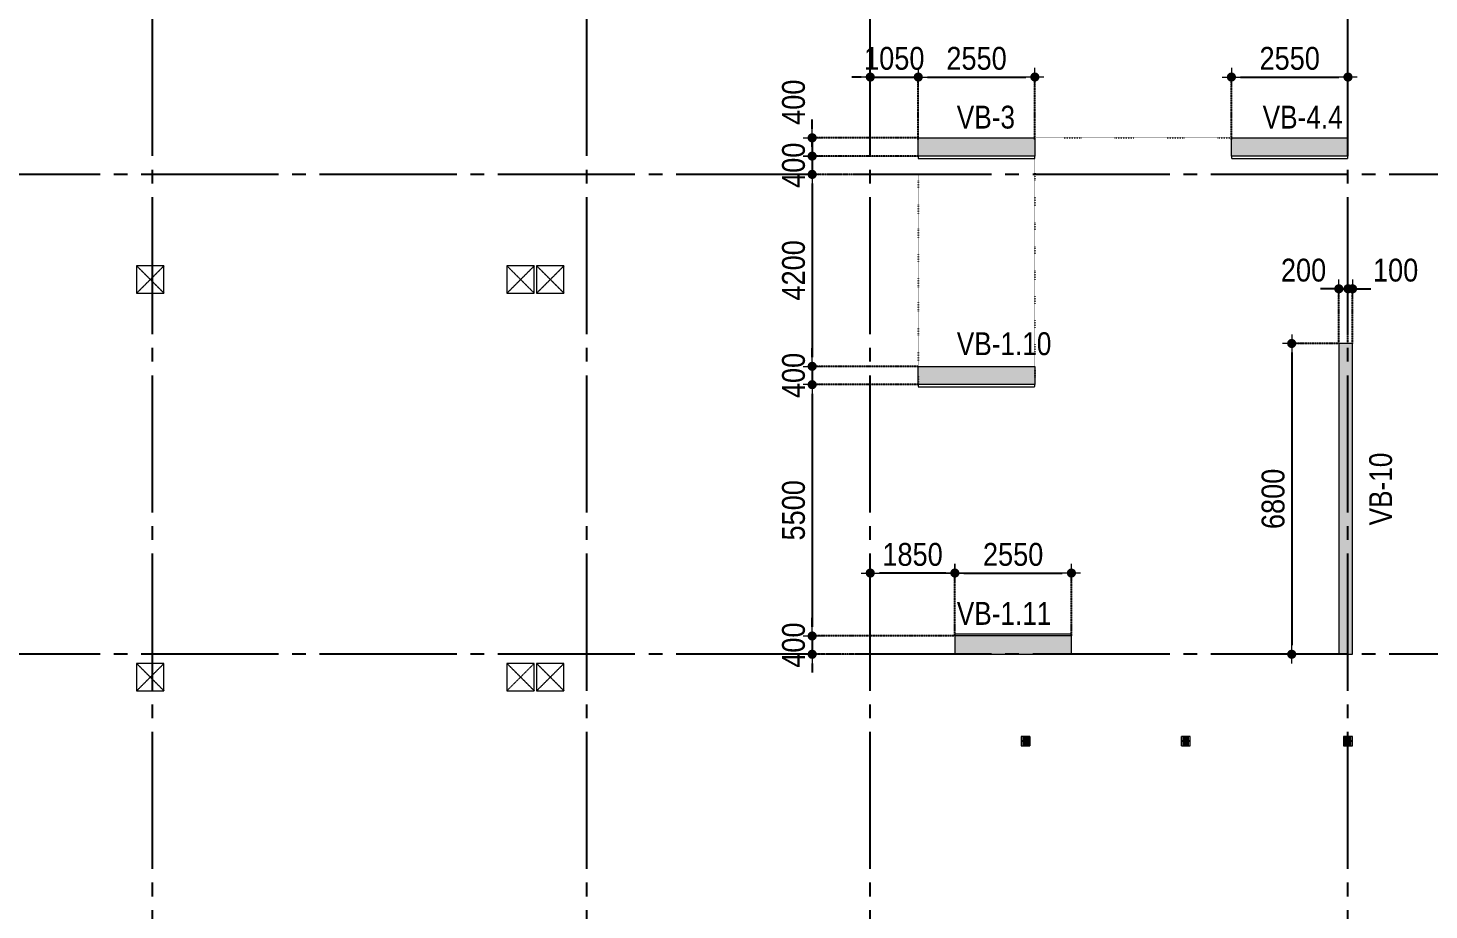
# Model space of a CAD drawing. Header units: millimetres. Extents: x -3973692 to -2843767, y 592734 to 838475.
# Drawn here: x -3490070 to -3459423, y 678236 to 697534 of the extents above; entities that cross this region are included whole.
import ezdxf
from ezdxf.enums import TextEntityAlignment as Align

# ---------------------------------------------------------------- set-up
doc = ezdxf.new("R2010")
doc.units = ezdxf.units.MM
doc.header["$MEASUREMENT"] = 0
doc.header["$PDMODE"] = 3
doc.header["$PDSIZE"] = -20
for name, pattern in [('CHG_XX_Cot_Tang 1$0$CENTER', [20.2, 12.7, -2.5, 2.5, -2.5]), ('CHG_XX_Cot_Tang 1$0$CENTER2', [28.575, 19.05, -3.175, 3.175, -3.175]), ('CHG_XX_Cot_Tang 1$0$MB_Luoi truc$0$HTT Hidden 21', [3, 2, -1]), ('CHG_XX_Luoi truc$0$MB_Luoi truc$0$Center101', [13, 10, -1, 1, -1]), ('DIVIDE2', [15.875, 6.35, -3.175, 0, -3.175, 0, -3.175]), ('DOT2', [0.125, 0, -0.125]), ('HIDDEN5', [2.8375, 1.25, -1.5875])]:
    doc.linetypes.add(name, pattern=pattern)
doc.layers.get('0').update_dxf_attribs({"lineweight": 9})
doc.layers.get('Defpoints').update_dxf_attribs({"color": 10, "lineweight": 0})
for name, color, linetype, lineweight in [("'S_General_Dim_1", 1, 'Continuous', 18), ("'S_General_Divide_3 Intermediate", 3, 'DIVIDE2', 40), ("CHG_XX_Cot_Tang 1$0$'S_Steel_Cont_2 Normal", 2, 'Continuous', 25), ("CHG_XX_Cot_Tang 1$0$'S_Steel_Cont_2 Normal_Plate", 150, 'Continuous', 15), ('CHG_XX_Cot_Tang 1$0$Cot thep', 51, 'Continuous', 15), ('CHG_XX_Cot_Tang 1$0$Net thay Tuong', 3, 'Continuous', 20), ('CHG_XX_Cot_Tang 1$0$NS-Pier', 150, 'Continuous', 9), ('CHG_XX_Cot_Tang 1$0$NS-Pier @ 1', 150, 'Continuous', 9), ('CHG_XX_Cot_Tang 1$0$NS-Pier @ 100', 150, 'Continuous', 9), ('CHG_XX_Cot_Tang 1$0$NS-Pier @ 150 VP1', 150, 'Continuous', 9), ('CHG_XX_Cot_Tang 1$0$NS-Pier @ 150 VP2', 150, 'Continuous', 9), ('CHG_XX_Cot_Tang 1$0$NS-Pier @ 150 VP3', 150, 'Continuous', 9), ('CHG_XX_Cot_Tang 1$0$NS-Pier @ 150 VP4', 150, 'Continuous', 9), ('CHG_XX_Cot_Tang 1$0$NS-Pier @ 150 VP5', 150, 'Continuous', 9), ('CHG_XX_Cot_Tang 1$0$NS-Pier @ 150 VP6', 150, 'Continuous', 9), ('CHG_XX_Cot_Tang 1$0$NS-Pier @ 150 VP7', 150, 'Continuous', 9), ('CHG_XX_Cot_Tang 1$0$NS-Pier @ 150 VP8', 150, 'Continuous', 9), ('CHG_XX_Cot_Tang 1$0$NS-Pier @ 150 VP9', 150, 'Continuous', 9), ('CHG_XX_Cot_Tang 1$0$NS-Pier @ 150 VPModel', 150, 'Continuous', 9), ('CHG_XX_Cot_Tang 1$0$NS-Pier @ 200 VP11', 150, 'Continuous', 9), ('CHG_XX_Cot_Tang 1$0$NS-Pier @ 200 VP12', 150, 'Continuous', 9), ('CHG_XX_Cot_Tang 1$0$NS-Pier @ 200 VP13', 150, 'Continuous', 9), ('CHG_XX_Cot_Tang 1$0$NS-Pier @ 200 VP14', 150, 'Continuous', 9), ('CHG_XX_Cot_Tang 1$0$NS-Pier @ 200 VP15', 150, 'Continuous', 9), ('CHG_XX_Cot_Tang 1$0$NS-Pier @ 200 VP16', 150, 'Continuous', 9), ('CHG_XX_Cot_Tang 1$0$NS-Pier @ 200 VP17', 150, 'Continuous', 9), ('CHG_XX_Cot_Tang 1$0$NS-Pier @ 200 VP18', 150, 'Continuous', 9), ('CHG_XX_Cot_Tang 1$0$NS-Pier @ 200 VP19', 150, 'Continuous', 9), ('CHG_XX_Cot_Tang 1$0$NS-Pier @ 200 VP21', 150, 'Continuous', 9), ('CHG_XX_Cot_Tang 1$0$NS-Pier @ 200 VP22', 150, 'Continuous', 9), ('CHG_XX_Cot_Tang 1$0$NS-Pier @ 200 VP23', 150, 'Continuous', 9), ('CHG_XX_Cot_Tang 1$0$NS-Pier @ 200 VP24', 150, 'Continuous', 9), ('CHG_XX_Cot_Tang 1$0$NS-Pier @ 200 VP25', 150, 'Continuous', 9), ('CHG_XX_Cot_Tang 1$0$NS-Pier @ 200 VP26', 150, 'Continuous', 9), ('CHG_XX_Cot_Tang 1$0$NS-Pier @ 200 VP27', 150, 'Continuous', 9), ('CHG_XX_Cot_Tang 1$0$NS-Pier @ 200 VP28', 150, 'Continuous', 9), ('CHG_XX_Cot_Tang 1$0$NS-Pier @ 200 VP30', 150, 'Continuous', 9), ('CHG_XX_Cot_Tang 1$0$NS-Pier @ 200 VP31', 150, 'Continuous', 9), ('CHG_XX_Cot_Tang 1$0$NS-Pier @ 200 VP32', 150, 'Continuous', 9), ('CHG_XX_Cot_Tang 1$0$NS-Pier @ 200 VP33', 150, 'Continuous', 9), ('CHG_XX_Cot_Tang 1$0$NS-Pier @ 200 VP34', 150, 'Continuous', 9), ('CHG_XX_Cot_Tang 1$0$NS-Pier @ 200 VP35', 150, 'Continuous', 9), ('CHG_XX_Cot_Tang 1$0$NS-Pier @ 200 VP36', 150, 'Continuous', 9), ('CHG_XX_Cot_Tang 1$0$NS-Pier @ 200 VP37', 150, 'Continuous', 9), ('CHG_XX_Cot_Tang 1$0$NS-Pier @ 200 VPModel', 150, 'Continuous', 9), ('CHG_XX_Cot_Tang 1$0$NS-Pier @ 350 VP10', 150, 'Continuous', 9), ('CHG_XX_Cot_Tang 1$0$NS-Pier @ 350 VP20', 150, 'Continuous', 9), ('CHG_XX_Cot_Tang 1$0$NS-Pier @ 350 VP29', 150, 'Continuous', 9), ('CHG_XX_Cot_Tang 1$0$NS-Pier @ 350 VPModel', 150, 'Continuous', 9), ('TEXT', 7, 'Continuous', 15)]:
    doc.layers.add(name, color=color, linetype=linetype, lineweight=lineweight)
for name, color, linetype in [("CHG_XX_Cot_Tang 1$0$'S_Concrete_Center_1", 8, 'CHG_XX_Cot_Tang 1$0$CENTER2'), ("CHG_XX_Cot_Tang 1$0$'S_Steel_ Bold", 8, 'Continuous'), ('CHG_XX_Cot_Tang 1$0$mb_cot tang 1-3$0$Concrete Line', 6, 'Continuous'), ('CHG_XX_Luoi truc$0$Grid', 34, 'Continuous'), ('CHG_XX_Luoi truc$0$Grid Line', 251, 'CHG_XX_Luoi truc$0$MB_Luoi truc$0$Center101'), ('dim', 1, 'Continuous')]:
    doc.layers.add(name, color=color, linetype=linetype)
doc.styles.add('arial', font='arial.ttf', dxfattribs={"width": 0.85})
doc.styles.add('CHG_XX_Luoi truc$0$MB_Luoi truc$0$Grid A-F$0$VNI-HelveCB', font='')
doc.styles.add('TTP-HelCon', font='')
doc.styles.get('CHG_XX_Luoi truc$0$MB_Luoi truc$0$Grid A-F$0$VNI-HelveCB').set_extended_font_data('VNI-Helve-Condense', bold=True)
doc.styles.get('TTP-HelCon').set_extended_font_data('VNI-Helve-Condense')
doc.dimstyles.new('200', dxfattribs={"dimscale": 200, "dimtxt": 2.5, "dimasz": 1, "dimexe": 0, "dimexo": 0, "dimgap": 0.75, "dimtad": 1, "dimdec": 0, "dimrnd": 10, "dimzin": 9, "dimdsep": 46, "dimtxsty": 'arial', "dimblk1": 'DIMDOT', "dimblk2": 'DIMDOT', "dimsah": 1, "dimcen": 2, "dimdle": 3, "dimclre": 8, "dimclrt": 2, "dimadec": 0, "dimazin": 0, "dimtfac": 1, "dimtdec": 0, "dimtix": 1, "dimtmove": 2, "dimatfit": 3, "dimldrblk": 'DIMPIJL', "dimfxl": 1, "dimtvp": 1.8, "dimtolj": 1, "dimtzin": 0, "dimarcsym": 0})

# ---------------------------------------------------------------- blocks, each defined once
blk = doc.blocks.new('CHG_XX_Cot_Tang 1$0$HoBoi_C600x600')
at = {"layer": 'CHG_XX_Cot_Tang 1$0$NS-Pier', "linetype": 'CHG_XX_Cot_Tang 1$0$MB_Luoi truc$0$HTT Hidden 21'}
for p, q in [((300, 300), (-300, -300)), ((-300, 300), (300, -300))]:
    blk.add_line(p, q, dxfattribs=at)
at = {"layer": 'CHG_XX_Cot_Tang 1$0$NS-Pier'}
blk.add_lwpolyline([(300, -300), (300, 300), (-300, 300), (-300, -300)], close=True, dxfattribs=at)
blk = doc.blocks.new('*U3260')
at = {"layer": 'CHG_XX_Cot_Tang 1$0$NS-Pier @ 1'}
h = blk.add_hatch(color=256, dxfattribs=at)
h.dxf.hatch_style = 1
h.paths.add_polyline_path([(400, 0), (0, 0), (0, -2550), (400, -2550)])
at = {"layer": 'CHG_XX_Cot_Tang 1$0$NS-Pier @ 100'}
h = blk.add_hatch(color=256, dxfattribs=at)
h.dxf.hatch_style = 1
h.paths.add_polyline_path([(400, 0), (0, 0), (0, -2550), (400, -2550)])
at = {"layer": 'CHG_XX_Cot_Tang 1$0$NS-Pier @ 150 VP1'}
h = blk.add_hatch(color=256, dxfattribs=at)
h.dxf.hatch_style = 1
h.paths.add_polyline_path([(400, 0), (0, 0), (0, -2550), (400, -2550)])
at = {"layer": 'CHG_XX_Cot_Tang 1$0$NS-Pier @ 150 VP2'}
h = blk.add_hatch(color=256, dxfattribs=at)
h.dxf.hatch_style = 1
h.paths.add_polyline_path([(400, 0), (0, 0), (0, -2550), (400, -2550)])
at = {"layer": 'CHG_XX_Cot_Tang 1$0$NS-Pier @ 150 VP3'}
h = blk.add_hatch(color=256, dxfattribs=at)
h.dxf.hatch_style = 1
h.paths.add_polyline_path([(400, 0), (0, 0), (0, -2550), (400, -2550)])
at = {"layer": 'CHG_XX_Cot_Tang 1$0$NS-Pier @ 150 VP4'}
h = blk.add_hatch(color=256, dxfattribs=at)
h.dxf.hatch_style = 1
h.paths.add_polyline_path([(400, 0), (0, 0), (0, -2550), (400, -2550)])
at = {"layer": 'CHG_XX_Cot_Tang 1$0$NS-Pier @ 150 VP5'}
h = blk.add_hatch(color=256, dxfattribs=at)
h.dxf.hatch_style = 1
h.paths.add_polyline_path([(400, 0), (0, 0), (0, -2550), (400, -2550)])
at = {"layer": 'CHG_XX_Cot_Tang 1$0$NS-Pier @ 150 VP6'}
h = blk.add_hatch(color=256, dxfattribs=at)
h.dxf.hatch_style = 1
h.paths.add_polyline_path([(400, 0), (0, 0), (0, -2550), (400, -2550)])
at = {"layer": 'CHG_XX_Cot_Tang 1$0$NS-Pier @ 150 VP7'}
h = blk.add_hatch(color=256, dxfattribs=at)
h.dxf.hatch_style = 1
h.paths.add_polyline_path([(400, 0), (0, 0), (0, -2550), (400, -2550)])
at = {"layer": 'CHG_XX_Cot_Tang 1$0$NS-Pier @ 150 VP8'}
h = blk.add_hatch(color=256, dxfattribs=at)
h.dxf.hatch_style = 1
h.paths.add_polyline_path([(400, 0), (0, 0), (0, -2550), (400, -2550)])
at = {"layer": 'CHG_XX_Cot_Tang 1$0$NS-Pier @ 150 VP9'}
h = blk.add_hatch(color=256, dxfattribs=at)
h.dxf.hatch_style = 1
h.paths.add_polyline_path([(400, 0), (0, 0), (0, -2550), (400, -2550)])
at = {"layer": 'CHG_XX_Cot_Tang 1$0$NS-Pier @ 150 VPModel'}
h = blk.add_hatch(color=256, dxfattribs=at)
h.dxf.hatch_style = 1
h.paths.add_polyline_path([(400, 0), (0, 0), (0, -2550), (400, -2550)])
at = {"layer": 'CHG_XX_Cot_Tang 1$0$NS-Pier @ 200 VP11'}
h = blk.add_hatch(color=256, dxfattribs=at)
h.dxf.hatch_style = 1
h.paths.add_polyline_path([(400, 0), (0, 0), (0, -2550), (400, -2550)])
at = {"layer": 'CHG_XX_Cot_Tang 1$0$NS-Pier @ 200 VP12'}
h = blk.add_hatch(color=256, dxfattribs=at)
h.dxf.hatch_style = 1
h.paths.add_polyline_path([(400, 0), (0, 0), (0, -2550), (400, -2550)])
at = {"layer": 'CHG_XX_Cot_Tang 1$0$NS-Pier @ 200 VP13'}
h = blk.add_hatch(color=256, dxfattribs=at)
h.dxf.hatch_style = 1
h.paths.add_polyline_path([(400, 0), (0, 0), (0, -2550), (400, -2550)])
at = {"layer": 'CHG_XX_Cot_Tang 1$0$NS-Pier @ 200 VP14'}
h = blk.add_hatch(color=256, dxfattribs=at)
h.dxf.hatch_style = 1
h.paths.add_polyline_path([(400, 0), (0, 0), (0, -2550), (400, -2550)])
at = {"layer": 'CHG_XX_Cot_Tang 1$0$NS-Pier @ 200 VP15'}
h = blk.add_hatch(color=256, dxfattribs=at)
h.dxf.hatch_style = 1
h.paths.add_polyline_path([(400, 0), (0, 0), (0, -2550), (400, -2550)])
at = {"layer": 'CHG_XX_Cot_Tang 1$0$NS-Pier @ 200 VP16'}
h = blk.add_hatch(color=256, dxfattribs=at)
h.dxf.hatch_style = 1
h.paths.add_polyline_path([(400, 0), (0, 0), (0, -2550), (400, -2550)])
at = {"layer": 'CHG_XX_Cot_Tang 1$0$NS-Pier @ 200 VP17'}
h = blk.add_hatch(color=256, dxfattribs=at)
h.dxf.hatch_style = 1
h.paths.add_polyline_path([(400, 0), (0, 0), (0, -2550), (400, -2550)])
at = {"layer": 'CHG_XX_Cot_Tang 1$0$NS-Pier @ 200 VP18'}
h = blk.add_hatch(color=256, dxfattribs=at)
h.dxf.hatch_style = 1
h.paths.add_polyline_path([(400, 0), (0, 0), (0, -2550), (400, -2550)])
at = {"layer": 'CHG_XX_Cot_Tang 1$0$NS-Pier @ 200 VP19'}
h = blk.add_hatch(color=256, dxfattribs=at)
h.dxf.hatch_style = 1
h.paths.add_polyline_path([(400, 0), (0, 0), (0, -2550), (400, -2550)])
at = {"layer": 'CHG_XX_Cot_Tang 1$0$NS-Pier @ 200 VP21'}
h = blk.add_hatch(color=256, dxfattribs=at)
h.dxf.hatch_style = 1
h.paths.add_polyline_path([(400, 0), (0, 0), (0, -2550), (400, -2550)])
at = {"layer": 'CHG_XX_Cot_Tang 1$0$NS-Pier @ 200 VP22'}
h = blk.add_hatch(color=256, dxfattribs=at)
h.dxf.hatch_style = 1
h.paths.add_polyline_path([(400, 0), (0, 0), (0, -2550), (400, -2550)])
at = {"layer": 'CHG_XX_Cot_Tang 1$0$NS-Pier @ 200 VP23'}
h = blk.add_hatch(color=256, dxfattribs=at)
h.dxf.hatch_style = 1
h.paths.add_polyline_path([(400, 0), (0, 0), (0, -2550), (400, -2550)])
at = {"layer": 'CHG_XX_Cot_Tang 1$0$NS-Pier @ 200 VP24'}
h = blk.add_hatch(color=256, dxfattribs=at)
h.dxf.hatch_style = 1
h.paths.add_polyline_path([(400, 0), (0, 0), (0, -2550), (400, -2550)])
at = {"layer": 'CHG_XX_Cot_Tang 1$0$NS-Pier @ 200 VP25'}
h = blk.add_hatch(color=256, dxfattribs=at)
h.dxf.hatch_style = 1
h.paths.add_polyline_path([(400, 0), (0, 0), (0, -2550), (400, -2550)])
at = {"layer": 'CHG_XX_Cot_Tang 1$0$NS-Pier @ 200 VP26'}
h = blk.add_hatch(color=256, dxfattribs=at)
h.dxf.hatch_style = 1
h.paths.add_polyline_path([(400, 0), (0, 0), (0, -2550), (400, -2550)])
at = {"layer": 'CHG_XX_Cot_Tang 1$0$NS-Pier @ 200 VP27'}
h = blk.add_hatch(color=256, dxfattribs=at)
h.dxf.hatch_style = 1
h.paths.add_polyline_path([(400, 0), (0, 0), (0, -2550), (400, -2550)])
at = {"layer": 'CHG_XX_Cot_Tang 1$0$NS-Pier @ 200 VP28'}
h = blk.add_hatch(color=256, dxfattribs=at)
h.dxf.hatch_style = 1
h.paths.add_polyline_path([(400, 0), (0, 0), (0, -2550), (400, -2550)])
at = {"layer": 'CHG_XX_Cot_Tang 1$0$NS-Pier @ 200 VP30'}
h = blk.add_hatch(color=256, dxfattribs=at)
h.dxf.hatch_style = 1
h.paths.add_polyline_path([(400, 0), (0, 0), (0, -2550), (400, -2550)])
at = {"layer": 'CHG_XX_Cot_Tang 1$0$NS-Pier @ 200 VP31'}
h = blk.add_hatch(color=256, dxfattribs=at)
h.dxf.hatch_style = 1
h.paths.add_polyline_path([(400, 0), (0, 0), (0, -2550), (400, -2550)])
at = {"layer": 'CHG_XX_Cot_Tang 1$0$NS-Pier @ 200 VP32'}
h = blk.add_hatch(color=256, dxfattribs=at)
h.dxf.hatch_style = 1
h.paths.add_polyline_path([(400, 0), (0, 0), (0, -2550), (400, -2550)])
at = {"layer": 'CHG_XX_Cot_Tang 1$0$NS-Pier @ 200 VP33'}
h = blk.add_hatch(color=256, dxfattribs=at)
h.dxf.hatch_style = 1
h.paths.add_polyline_path([(400, 0), (0, 0), (0, -2550), (400, -2550)])
at = {"layer": 'CHG_XX_Cot_Tang 1$0$NS-Pier @ 200 VP34'}
h = blk.add_hatch(color=256, dxfattribs=at)
h.dxf.hatch_style = 1
h.paths.add_polyline_path([(400, 0), (0, 0), (0, -2550), (400, -2550)])
at = {"layer": 'CHG_XX_Cot_Tang 1$0$NS-Pier @ 200 VP35'}
h = blk.add_hatch(color=256, dxfattribs=at)
h.dxf.hatch_style = 1
h.paths.add_polyline_path([(400, 0), (0, 0), (0, -2550), (400, -2550)])
at = {"layer": 'CHG_XX_Cot_Tang 1$0$NS-Pier @ 200 VP36'}
h = blk.add_hatch(color=256, dxfattribs=at)
h.dxf.hatch_style = 1
h.paths.add_polyline_path([(400, 0), (0, 0), (0, -2550), (400, -2550)])
at = {"layer": 'CHG_XX_Cot_Tang 1$0$NS-Pier @ 200 VP37'}
h = blk.add_hatch(color=256, dxfattribs=at)
h.dxf.hatch_style = 1
h.paths.add_polyline_path([(400, 0), (0, 0), (0, -2550), (400, -2550)])
at = {"layer": 'CHG_XX_Cot_Tang 1$0$NS-Pier @ 200 VPModel'}
h = blk.add_hatch(color=256, dxfattribs=at)
h.dxf.hatch_style = 1
h.paths.add_polyline_path([(400, 0), (0, 0), (0, -2550), (400, -2550)])
at = {"layer": 'CHG_XX_Cot_Tang 1$0$NS-Pier @ 350 VP10'}
h = blk.add_hatch(color=256, dxfattribs=at)
h.dxf.hatch_style = 1
h.paths.add_polyline_path([(400, 0), (0, 0), (0, -2550), (400, -2550)])
at = {"layer": 'CHG_XX_Cot_Tang 1$0$NS-Pier @ 350 VP20'}
h = blk.add_hatch(color=256, dxfattribs=at)
h.dxf.hatch_style = 1
h.paths.add_polyline_path([(400, 0), (0, 0), (0, -2550), (400, -2550)])
at = {"layer": 'CHG_XX_Cot_Tang 1$0$NS-Pier @ 350 VP29'}
h = blk.add_hatch(color=256, dxfattribs=at)
h.dxf.hatch_style = 1
h.paths.add_polyline_path([(400, 0), (0, 0), (0, -2550), (400, -2550)])
at = {"layer": 'CHG_XX_Cot_Tang 1$0$NS-Pier @ 350 VPModel'}
h = blk.add_hatch(color=256, dxfattribs=at)
h.dxf.hatch_style = 1
h.paths.add_polyline_path([(400, 0), (0, 0), (0, -2550), (400, -2550)])
blk = doc.blocks.new('CHG_XX_Cot_Tang 1$0$Block A_C450x2250')
at = {"layer": 'CHG_XX_Cot_Tang 1$0$NS-Pier', "color": 9, "linetype": 'CHG_XX_Cot_Tang 1$0$MB_Luoi truc$0$HTT Hidden 21'}
blk.add_lwpolyline([(0, 0), (-50, 0), (-50, -2550), (0, -2550)], dxfattribs=at)
at = {"layer": 'CHG_XX_Cot_Tang 1$0$NS-Pier'}
blk.add_lwpolyline([(400, -2550), (0, -2550), (0, 0), (400, 0)], close=True, dxfattribs=at)
blk.add_blockref('*U3260', (0, 0), dxfattribs=at)
blk = doc.blocks.new('*U2973')
at = {"layer": "CHG_XX_Cot_Tang 1$0$'S_Steel_ Bold", "linetype": 'CHG_XX_Cot_Tang 1$0$CENTER', "ltscale": 0.05}
for p, q in [((-13, 0), (13, 0)), ((0, 13), (0, -13))]:
    blk.add_line(p, q, dxfattribs=at)
at = {"layer": "CHG_XX_Cot_Tang 1$0$'S_Steel_ Bold", "color": 1}
blk.add_circle((0, 0), 7, dxfattribs=at)
blk = doc.blocks.new('CHG_XX_Cot_Tang 1$0$A$C42BB3C5E')
at = {"color": 8, "linetype": 'CHG_XX_Cot_Tang 1$0$MB_Luoi truc$0$HTT Hidden 21'}
blk.add_lwpolyline([(-75, -113), (125, -113), (125, 87), (-75, 87)], close=True, dxfattribs=at)
at = {"layer": "CHG_XX_Cot_Tang 1$0$'S_Concrete_Center_1"}
for p, q in [((25, 63), (25, -88)), ((125, -13), (-83, -13))]:
    blk.add_line(p, q, dxfattribs=at)
at = {"layer": "CHG_XX_Cot_Tang 1$0$'S_Steel_Cont_2 Normal"}
blk.add_lwpolyline([(-37, -15, 0.414214), (-43, -21), (-43, -50), (-50, -50), (-50, 25), (-43, 25), (-43, -4, 0.414214), (-37, -10), (87, -10, 0.414214), (93, -4), (93, 25), (100, 25), (100, -50), (93, -50), (93, -21, 0.414214), (87, -15)], format="xyb", close=True, dxfattribs=at)
at = {"layer": "CHG_XX_Cot_Tang 1$0$'S_Steel_Cont_2 Normal_Plate"}
blk.add_lwpolyline([(115, 45), (115, -70), (-65, -70), (-65, 45)], close=True, dxfattribs=at)
at = {"layer": "CHG_XX_Cot_Tang 1$0$'S_Steel_ Bold"}
for p in [(-10, 20), (60, 20)]:
    blk.add_blockref('*U2973', p, dxfattribs=at)
at = {"layer": "CHG_XX_Cot_Tang 1$0$'S_Steel_ Bold", "xscale": -1, "rotation": 180}
for p in [(-10, -45), (60, -45)]:
    blk.add_blockref('*U2973', p, dxfattribs=at)
blk = doc.blocks.new('CHG_XX_Cot_Tang 1$0$net pergola')
at = {"layer": 'CHG_XX_Cot_Tang 1$0$Net thay Tuong', "rotation": 270}
for p in [(45845, 20475), (49344, 20475), (52894, 20475)]:
    blk.add_blockref('CHG_XX_Cot_Tang 1$0$A$C42BB3C5E', p, dxfattribs=at)
blk = doc.blocks.new('*U2841')
at = {"layer": 'CHG_XX_Luoi truc$0$Grid Line'}
blk.add_line((0, 0), (0, 608), dxfattribs=at)
at = {"layer": 'CHG_XX_Luoi truc$0$Grid', "lineweight": -2, "style": 'CHG_XX_Luoi truc$0$MB_Luoi truc$0$Grid A-F$0$VNI-HelveCB'}
for tag, p in [('GRIDSUB', (0, 617)), ('GRID', (0, -9))]:
    blk.add_attdef(tag, text='', height=5, dxfattribs=at).set_placement(p, align=Align.MIDDLE)
blk = doc.blocks.new('*U2846')
at = {"layer": 'CHG_XX_Luoi truc$0$Grid Line'}
blk.add_line((0, 0), (0, 608), dxfattribs=at)
at = {"layer": 'CHG_XX_Luoi truc$0$Grid', "lineweight": -2, "style": 'CHG_XX_Luoi truc$0$MB_Luoi truc$0$Grid A-F$0$VNI-HelveCB'}
for tag, p in [('GRIDSUB', (0, 617)), ('GRID', (0, -9))]:
    blk.add_attdef(tag, text='', height=5, dxfattribs=at).set_placement(p, align=Align.MIDDLE)
blk = doc.blocks.new('*U2843')
at = {"layer": 'CHG_XX_Luoi truc$0$Grid Line'}
blk.add_line((0, 0), (0, 438), dxfattribs=at)
at = {"layer": 'CHG_XX_Luoi truc$0$Grid', "lineweight": -2, "style": 'CHG_XX_Luoi truc$0$MB_Luoi truc$0$Grid A-F$0$VNI-HelveCB'}
for tag, p in [('GRIDSUB', (0, 447)), ('GRID', (0, -9))]:
    blk.add_attdef(tag, text='', height=5, dxfattribs=at).set_placement(p, align=Align.MIDDLE)
blk = doc.blocks.new('CHG_XX_Luoi truc')
at = {"layer": 'CHG_XX_Luoi truc$0$Grid', "xscale": 300, "yscale": 300, "zscale": 300}
for name, p in [('*U2846', (61150, -12747)), ('*U2841', (70650, -12747)), ('*U2841', (76850, -12747)), ('*U2841', (87300, -12747))]:
    blk.add_blockref(name, p, dxfattribs=at)
at = {"layer": 'CHG_XX_Luoi truc$0$Grid', "xscale": 300.0000000000013, "yscale": 300.0000000000013, "zscale": 300.0000000000013, "rotation": 90}
for p in [(110703, 84350), (110703, 73850)]:
    blk.add_blockref('*U2843', p, dxfattribs=at)
blk = doc.blocks.new('CHG_XX_Cot_Tang 1')
at = {"layer": 'CHG_XX_Cot_Tang 1$0$NS-Pier', "true_color": 0xf26722}
h = blk.add_hatch(color=30, dxfattribs=at)
h.dxf.hatch_style = 1
h.paths.add_polyline_path([(87400, 80650), (87100, 80650), (87100, 73850), (87400, 73850)])
at = {"layer": 'CHG_XX_Cot_Tang 1$0$NS-Pier'}
blk.add_lwpolyline([(87400, 80650), (87100, 80650), (87100, 73850), (87400, 73850)], close=True, dxfattribs=at)
at = {"layer": 'CHG_XX_Cot_Tang 1$0$Cot thep'}
blk.add_blockref('CHG_XX_Cot_Tang 1$0$net pergola', (34418.2, 51500), dxfattribs=at)
at = {"layer": 'CHG_XX_Cot_Tang 1$0$mb_cot tang 1-3$0$Concrete Line'}
for p in [(61100, 82050), (69200, 82050), (69850, 82050), (61100, 73350), (69200, 73350), (69850, 73350)]:
    blk.add_blockref('CHG_XX_Cot_Tang 1$0$HoBoi_C600x600', p, dxfattribs=at)
at = {"layer": 'CHG_XX_Cot_Tang 1$0$NS-Pier'}
blk.add_blockref('CHG_XX_Luoi truc', (0, 0), dxfattribs=at)
at = {"layer": 'CHG_XX_Cot_Tang 1$0$NS-Pier', "rotation": 90.00000000000001}
for p in [(77900, 84750), (84750, 84750), (77900, 79750)]:
    blk.add_blockref('CHG_XX_Cot_Tang 1$0$Block A_C450x2250', p, dxfattribs=at)
at = {"layer": 'CHG_XX_Cot_Tang 1$0$NS-Pier', "xscale": -1, "rotation": 90}
blk.add_blockref('CHG_XX_Cot_Tang 1$0$Block A_C450x2250', (78700, 74250), dxfattribs=at)
blk = doc.blocks.new('DIMDOT')
for p, q in [((1, 0), (-1, 0)), ((0, -1), (0, 1))]:
    blk.add_line(p, q)
at = {"const_width": 0.5}
blk.add_lwpolyline([(-0.25, 0, 1), (0.25, 0, 1)], format="xyb", close=True, dxfattribs=at)
blk = doc.blocks.new('*D178')
at = {"layer": "'S_General_Dim_1", "color": 0, "lineweight": -2, "transparency": 16777216}
for p, q in [((-3472916, 695331), (-3472916, 695531)), ((-3472916, 695131), (-3472916, 694731)), ((-3472916, 694531), (-3472916, 694331))]:
    blk.add_line(p, q, dxfattribs=at)
at = {"layer": "'S_General_Dim_1", "color": 8, "linetype": 'HIDDEN5', "lineweight": -2, "transparency": 16777216}
for p, q in [((-3470595, 695131), (-3472916, 695131)), ((-3470595, 694731), (-3472916, 694731))]:
    blk.add_line(p, q, dxfattribs=at)
at = {"layer": 'Defpoints', "color": 0, "transparency": 16777216}
for p in [(-3470595, 695131), (-3472916, 694731), (-3470595, 694731)]:
    blk.add_point(p, dxfattribs=at)
at = {"layer": "'S_General_Dim_1", "color": 0, "lineweight": -2, "transparency": 16777216, "xscale": 200, "yscale": 200, "zscale": 200}
for p, rotation in [((-3472916, 695131), 270), ((-3472916, 694731), 90)]:
    blk.add_blockref('DIMDOT', p, dxfattribs=dict(at, rotation=rotation))
at = {"layer": "'S_General_Dim_1", "color": 2, "transparency": 16777216, "insert": (-3473322, 695910), "char_height": 500, "attachment_point": 5, "rotation": 90, "style": 'arial'}
blk.add_mtext('\\A1;400', dxfattribs=at)
blk = doc.blocks.new('DIMPIJL')
at = {"linetype": 'ByBlock'}
blk.add_solid([(-2.5, 0.42), (-2.5, -0.42), (0, 0)], dxfattribs=at)
blk = doc.blocks.new('*D179')
at = {"layer": "'S_General_Dim_1", "color": 0, "lineweight": -2, "transparency": 16777216}
for p, q in [((-3472916, 694931), (-3472916, 695131)), ((-3472916, 694731), (-3472916, 694331)), ((-3472916, 694131), (-3472916, 693931))]:
    blk.add_line(p, q, dxfattribs=at)
at = {"layer": "'S_General_Dim_1", "color": 8, "linetype": 'HIDDEN5', "lineweight": -2, "transparency": 16777216}
for p, q in [((-3470595, 694731), (-3472916, 694731)), ((-3471362, 694331), (-3472916, 694331))]:
    blk.add_line(p, q, dxfattribs=at)
at = {"layer": 'Defpoints', "color": 0, "transparency": 16777216}
for p in [(-3470595, 694731), (-3472916, 694331), (-3471362, 694331)]:
    blk.add_point(p, dxfattribs=at)
at = {"layer": "'S_General_Dim_1", "color": 0, "lineweight": -2, "transparency": 16777216, "xscale": 200, "yscale": 200, "zscale": 200}
for p, rotation in [((-3472916, 694731), 270), ((-3472916, 694331), 90)]:
    blk.add_blockref('DIMDOT', p, dxfattribs=dict(at, rotation=rotation))
at = {"layer": "'S_General_Dim_1", "color": 2, "transparency": 16777216, "insert": (-3473322, 694531), "char_height": 500, "attachment_point": 5, "rotation": 90, "style": 'arial'}
blk.add_mtext('\\A1;400', dxfattribs=at)
blk = doc.blocks.new('*D180')
at = {"layer": "'S_General_Dim_1", "color": 8, "linetype": 'HIDDEN5', "lineweight": -2, "transparency": 16777216}
for p, q in [((-3471362, 694331), (-3472916, 694331)), ((-3470595, 690131), (-3472916, 690131))]:
    blk.add_line(p, q, dxfattribs=at)
at = {"layer": "'S_General_Dim_1", "color": 0, "lineweight": -2, "transparency": 16777216}
blk.add_line((-3472916, 694131), (-3472916, 690331), dxfattribs=at)
at = {"layer": 'Defpoints', "color": 0, "transparency": 16777216}
for p in [(-3471362, 694331), (-3472916, 690131), (-3470595, 690131)]:
    blk.add_point(p, dxfattribs=at)
at = {"layer": "'S_General_Dim_1", "color": 0, "lineweight": -2, "transparency": 16777216, "xscale": 200, "yscale": 200, "zscale": 200}
for p, rotation in [((-3472916, 694331), 90), ((-3472916, 690131), 270)]:
    blk.add_blockref('DIMDOT', p, dxfattribs=dict(at, rotation=rotation))
at = {"layer": "'S_General_Dim_1", "color": 2, "transparency": 16777216, "insert": (-3473322, 692231), "char_height": 500, "attachment_point": 5, "rotation": 90, "style": 'arial'}
blk.add_mtext('\\A1;4200', dxfattribs=at)
blk = doc.blocks.new('*D181')
at = {"layer": "'S_General_Dim_1", "color": 0, "lineweight": -2, "transparency": 16777216}
for p, q in [((-3472916, 690331), (-3472916, 690531)), ((-3472916, 690131), (-3472916, 689731)), ((-3472916, 689531), (-3472916, 689331))]:
    blk.add_line(p, q, dxfattribs=at)
at = {"layer": "'S_General_Dim_1", "color": 8, "linetype": 'HIDDEN5', "lineweight": -2, "transparency": 16777216}
for p, q in [((-3470595, 690131), (-3472916, 690131)), ((-3470595, 689731), (-3472916, 689731))]:
    blk.add_line(p, q, dxfattribs=at)
at = {"layer": 'Defpoints', "color": 0, "transparency": 16777216}
for p in [(-3470595, 690131), (-3472916, 689731), (-3470595, 689731)]:
    blk.add_point(p, dxfattribs=at)
at = {"layer": "'S_General_Dim_1", "color": 0, "lineweight": -2, "transparency": 16777216, "xscale": 200, "yscale": 200, "zscale": 200}
for p, rotation in [((-3472916, 690131), 270), ((-3472916, 689731), 90)]:
    blk.add_blockref('DIMDOT', p, dxfattribs=dict(at, rotation=rotation))
at = {"layer": "'S_General_Dim_1", "color": 2, "transparency": 16777216, "insert": (-3473322, 689931), "char_height": 500, "attachment_point": 5, "rotation": 90, "style": 'arial'}
blk.add_mtext('\\A1;400', dxfattribs=at)
blk = doc.blocks.new('*D182')
at = {"layer": "'S_General_Dim_1", "color": 8, "linetype": 'HIDDEN5', "lineweight": -2, "transparency": 16777216}
for p, q in [((-3470595, 689731), (-3472916, 689731)), ((-3469795, 684231), (-3472916, 684231))]:
    blk.add_line(p, q, dxfattribs=at)
at = {"layer": "'S_General_Dim_1", "color": 0, "lineweight": -2, "transparency": 16777216}
blk.add_line((-3472916, 689531), (-3472916, 684431), dxfattribs=at)
at = {"layer": 'Defpoints', "color": 0, "transparency": 16777216}
for p in [(-3470595, 689731), (-3472916, 684231), (-3469795, 684231)]:
    blk.add_point(p, dxfattribs=at)
at = {"layer": "'S_General_Dim_1", "color": 0, "lineweight": -2, "transparency": 16777216, "xscale": 200, "yscale": 200, "zscale": 200}
for p, rotation in [((-3472916, 689731), 90), ((-3472916, 684231), 270)]:
    blk.add_blockref('DIMDOT', p, dxfattribs=dict(at, rotation=rotation))
at = {"layer": "'S_General_Dim_1", "color": 2, "transparency": 16777216, "insert": (-3473322, 686981), "char_height": 500, "attachment_point": 5, "rotation": 90, "style": 'arial'}
blk.add_mtext('\\A1;5500', dxfattribs=at)
blk = doc.blocks.new('*D183')
at = {"layer": "'S_General_Dim_1", "color": 0, "lineweight": -2, "transparency": 16777216}
for p, q in [((-3472916, 684431), (-3472916, 684631)), ((-3472916, 684231), (-3472916, 683831)), ((-3472916, 683631), (-3472916, 683431))]:
    blk.add_line(p, q, dxfattribs=at)
at = {"layer": "'S_General_Dim_1", "color": 8, "linetype": 'HIDDEN5', "lineweight": -2, "transparency": 16777216}
for p, q in [((-3469795, 684231), (-3472916, 684231)), ((-3469795, 683831), (-3472916, 683831))]:
    blk.add_line(p, q, dxfattribs=at)
at = {"layer": 'Defpoints', "color": 0, "transparency": 16777216}
for p in [(-3469795, 684231), (-3472916, 683831), (-3469795, 683831)]:
    blk.add_point(p, dxfattribs=at)
at = {"layer": "'S_General_Dim_1", "color": 0, "lineweight": -2, "transparency": 16777216, "xscale": 200, "yscale": 200, "zscale": 200}
for p, rotation in [((-3472916, 684231), 270), ((-3472916, 683831), 90)]:
    blk.add_blockref('DIMDOT', p, dxfattribs=dict(at, rotation=rotation))
at = {"layer": "'S_General_Dim_1", "color": 2, "transparency": 16777216, "insert": (-3473322, 684031), "char_height": 500, "attachment_point": 5, "rotation": 90, "style": 'arial'}
blk.add_mtext('\\A1;400', dxfattribs=at)
blk = doc.blocks.new('*D245')
at = {"layer": "'S_General_Dim_1", "color": 8, "linetype": 'HIDDEN5', "lineweight": -2, "transparency": 16777216}
for p, q in [((-3469795, 684231), (-3469795, 685608)), ((-3467245, 684231), (-3467245, 685608))]:
    blk.add_line(p, q, dxfattribs=at)
at = {"layer": "'S_General_Dim_1", "color": 0, "lineweight": -2, "transparency": 16777216}
blk.add_line((-3469595, 685608), (-3467445, 685608), dxfattribs=at)
at = {"layer": 'Defpoints', "color": 0, "transparency": 16777216}
for p in [(-3467245, 685608), (-3469795, 684231), (-3467245, 684231)]:
    blk.add_point(p, dxfattribs=at)
at = {"layer": "'S_General_Dim_1", "color": 0, "lineweight": -2, "transparency": 16777216, "xscale": 200, "yscale": 200, "zscale": 200, "rotation": 180}
blk.add_blockref('DIMDOT', (-3469795, 685608), dxfattribs=at)
at = {"layer": "'S_General_Dim_1", "color": 0, "lineweight": -2, "transparency": 16777216, "xscale": 200, "yscale": 200, "zscale": 200}
blk.add_blockref('DIMDOT', (-3467245, 685608), dxfattribs=at)
at = {"layer": "'S_General_Dim_1", "color": 2, "transparency": 16777216, "insert": (-3468520, 686013), "char_height": 500, "attachment_point": 5, "style": 'arial'}
blk.add_mtext('\\A1;2550', dxfattribs=at)
blk = doc.blocks.new('*D246')
at = {"layer": "'S_General_Dim_1", "color": 0, "lineweight": -2, "transparency": 16777216}
blk.add_line((-3469995, 685608), (-3471445, 685608), dxfattribs=at)
at = {"layer": "'S_General_Dim_1", "color": 8, "linetype": 'HIDDEN5', "lineweight": -2, "transparency": 16777216}
blk.add_line((-3469795, 684231), (-3469795, 685608), dxfattribs=at)
at = {"layer": 'Defpoints', "color": 0, "transparency": 16777216}
for p in [(-3471645, 685608), (-3471645, 685608), (-3469795, 684231)]:
    blk.add_point(p, dxfattribs=at)
at = {"layer": "'S_General_Dim_1", "color": 0, "lineweight": -2, "transparency": 16777216, "xscale": 200, "yscale": 200, "zscale": 200, "rotation": 180}
blk.add_blockref('DIMDOT', (-3471645, 685608), dxfattribs=at)
at = {"layer": "'S_General_Dim_1", "color": 0, "lineweight": -2, "transparency": 16777216, "xscale": 200, "yscale": 200, "zscale": 200}
blk.add_blockref('DIMDOT', (-3469795, 685608), dxfattribs=at)
at = {"layer": "'S_General_Dim_1", "color": 2, "transparency": 16777216, "insert": (-3470720, 686013), "char_height": 500, "attachment_point": 5, "style": 'arial'}
blk.add_mtext('\\A1;1850', dxfattribs=at)
blk = doc.blocks.new('*D247')
at = {"layer": "'S_General_Dim_1", "color": 0, "lineweight": -2, "transparency": 16777216}
for p, q in [((-3471845, 696461), (-3472045, 696461)), ((-3471645, 696461), (-3470595, 696461)), ((-3470395, 696461), (-3470195, 696461))]:
    blk.add_line(p, q, dxfattribs=at)
at = {"layer": "'S_General_Dim_1", "color": 8, "linetype": 'HIDDEN5', "lineweight": -2, "transparency": 16777216}
for p, q in [((-3471645, 695406), (-3471645, 696461)), ((-3470595, 695081), (-3470595, 696461))]:
    blk.add_line(p, q, dxfattribs=at)
at = {"layer": 'Defpoints', "color": 0, "transparency": 16777216}
for p in [(-3470595, 696461), (-3471645, 695406), (-3470595, 695081)]:
    blk.add_point(p, dxfattribs=at)
at = {"layer": "'S_General_Dim_1", "color": 0, "lineweight": -2, "transparency": 16777216, "xscale": 200, "yscale": 200, "zscale": 200}
blk.add_blockref('DIMDOT', (-3471645, 696461), dxfattribs=at)
at = {"layer": "'S_General_Dim_1", "color": 0, "lineweight": -2, "transparency": 16777216, "xscale": 200, "yscale": 200, "zscale": 200, "rotation": 180}
blk.add_blockref('DIMDOT', (-3470595, 696461), dxfattribs=at)
at = {"layer": "'S_General_Dim_1", "color": 2, "transparency": 16777216, "insert": (-3471120, 696867), "char_height": 500, "attachment_point": 5, "style": 'arial'}
blk.add_mtext('\\A1;1050', dxfattribs=at)
blk = doc.blocks.new('*D248')
at = {"layer": "'S_General_Dim_1", "color": 8, "linetype": 'HIDDEN5', "lineweight": -2, "transparency": 16777216}
for p, q in [((-3470595, 695081), (-3470595, 696461)), ((-3468045, 695081), (-3468045, 696461))]:
    blk.add_line(p, q, dxfattribs=at)
at = {"layer": "'S_General_Dim_1", "color": 0, "lineweight": -2, "transparency": 16777216}
blk.add_line((-3470395, 696461), (-3468245, 696461), dxfattribs=at)
at = {"layer": 'Defpoints', "color": 0, "transparency": 16777216}
for p in [(-3468045, 696461), (-3470595, 695081), (-3468045, 695081)]:
    blk.add_point(p, dxfattribs=at)
at = {"layer": "'S_General_Dim_1", "color": 0, "lineweight": -2, "transparency": 16777216, "xscale": 200, "yscale": 200, "zscale": 200, "rotation": 180}
blk.add_blockref('DIMDOT', (-3470595, 696461), dxfattribs=at)
at = {"layer": "'S_General_Dim_1", "color": 0, "lineweight": -2, "transparency": 16777216, "xscale": 200, "yscale": 200, "zscale": 200}
blk.add_blockref('DIMDOT', (-3468045, 696461), dxfattribs=at)
at = {"layer": "'S_General_Dim_1", "color": 2, "transparency": 16777216, "insert": (-3469320, 696867), "char_height": 500, "attachment_point": 5, "style": 'arial'}
blk.add_mtext('\\A1;2550', dxfattribs=at)
blk = doc.blocks.new('*D249')
at = {"layer": "'S_General_Dim_1", "color": 8, "linetype": 'HIDDEN5', "lineweight": -2, "transparency": 16777216}
for p, q in [((-3463745, 695081), (-3463745, 696461)), ((-3461195, 695081), (-3461195, 696461))]:
    blk.add_line(p, q, dxfattribs=at)
at = {"layer": "'S_General_Dim_1", "color": 0, "lineweight": -2, "transparency": 16777216}
blk.add_line((-3463545, 696461), (-3461395, 696461), dxfattribs=at)
at = {"layer": 'Defpoints', "color": 0, "transparency": 16777216}
for p in [(-3461195, 696461), (-3463745, 695081), (-3461195, 695081)]:
    blk.add_point(p, dxfattribs=at)
at = {"layer": "'S_General_Dim_1", "color": 0, "lineweight": -2, "transparency": 16777216, "xscale": 200, "yscale": 200, "zscale": 200, "rotation": 180}
blk.add_blockref('DIMDOT', (-3463745, 696461), dxfattribs=at)
at = {"layer": "'S_General_Dim_1", "color": 0, "lineweight": -2, "transparency": 16777216, "xscale": 200, "yscale": 200, "zscale": 200}
blk.add_blockref('DIMDOT', (-3461195, 696461), dxfattribs=at)
at = {"layer": "'S_General_Dim_1", "color": 2, "transparency": 16777216, "insert": (-3462470, 696867), "char_height": 500, "attachment_point": 5, "style": 'arial'}
blk.add_mtext('\\A1;2550', dxfattribs=at)
blk = doc.blocks.new('*D250')
at = {"layer": "'S_General_Dim_1", "color": 8, "linetype": 'HIDDEN5', "lineweight": -2, "transparency": 16777216}
for p, q in [((-3461395, 690631), (-3462426, 690631)), ((-3461395, 683831), (-3462426, 683831))]:
    blk.add_line(p, q, dxfattribs=at)
at = {"layer": "'S_General_Dim_1", "color": 0, "lineweight": -2, "transparency": 16777216}
blk.add_line((-3462426, 690431), (-3462426, 684031), dxfattribs=at)
at = {"layer": 'Defpoints', "color": 0, "transparency": 16777216}
for p in [(-3461395, 690631), (-3462426, 683831), (-3461395, 683831)]:
    blk.add_point(p, dxfattribs=at)
at = {"layer": "'S_General_Dim_1", "color": 0, "lineweight": -2, "transparency": 16777216, "xscale": 200, "yscale": 200, "zscale": 200}
for p, rotation in [((-3462426, 690631), 90), ((-3462426, 683831), 270)]:
    blk.add_blockref('DIMDOT', p, dxfattribs=dict(at, rotation=rotation))
at = {"layer": "'S_General_Dim_1", "color": 2, "transparency": 16777216, "insert": (-3462831, 687231), "char_height": 500, "attachment_point": 5, "rotation": 90, "style": 'arial'}
blk.add_mtext('\\A1;6800', dxfattribs=at)
blk = doc.blocks.new('*D251')
at = {"layer": "'S_General_Dim_1", "color": 0, "lineweight": -2, "transparency": 16777216}
for p, q in [((-3461595, 691828), (-3461795, 691828)), ((-3461395, 691828), (-3461195, 691828)), ((-3460995, 691828), (-3460795, 691828))]:
    blk.add_line(p, q, dxfattribs=at)
at = {"layer": "'S_General_Dim_1", "color": 8, "linetype": 'HIDDEN5', "lineweight": -2, "transparency": 16777216}
for p, q in [((-3461395, 690631), (-3461395, 691828)), ((-3461195, 690631), (-3461195, 691828))]:
    blk.add_line(p, q, dxfattribs=at)
at = {"layer": 'Defpoints', "color": 0, "transparency": 16777216}
for p in [(-3461195, 691828), (-3461395, 690631), (-3461195, 690631)]:
    blk.add_point(p, dxfattribs=at)
at = {"layer": "'S_General_Dim_1", "color": 0, "lineweight": -2, "transparency": 16777216, "xscale": 200, "yscale": 200, "zscale": 200}
blk.add_blockref('DIMDOT', (-3461395, 691828), dxfattribs=at)
at = {"layer": "'S_General_Dim_1", "color": 0, "lineweight": -2, "transparency": 16777216, "xscale": 200, "yscale": 200, "zscale": 200, "rotation": 180}
blk.add_blockref('DIMDOT', (-3461195, 691828), dxfattribs=at)
at = {"layer": "'S_General_Dim_1", "color": 2, "transparency": 16777216, "insert": (-3462167, 692233), "char_height": 500, "attachment_point": 5, "style": 'arial'}
blk.add_mtext('\\A1;200', dxfattribs=at)
blk = doc.blocks.new('*D252')
at = {"layer": "'S_General_Dim_1", "color": 0, "lineweight": -2, "transparency": 16777216}
for p, q in [((-3461395, 691828), (-3461595, 691828)), ((-3461195, 691828), (-3461095, 691828)), ((-3460895, 691828), (-3460695, 691828))]:
    blk.add_line(p, q, dxfattribs=at)
at = {"layer": "'S_General_Dim_1", "color": 8, "linetype": 'HIDDEN5', "lineweight": -2, "transparency": 16777216}
for p, q in [((-3461195, 690631), (-3461195, 691828)), ((-3461095, 690631), (-3461095, 691828))]:
    blk.add_line(p, q, dxfattribs=at)
at = {"layer": 'Defpoints', "color": 0, "transparency": 16777216}
for p in [(-3461095, 691828), (-3461195, 690631), (-3461095, 690631)]:
    blk.add_point(p, dxfattribs=at)
at = {"layer": "'S_General_Dim_1", "color": 0, "lineweight": -2, "transparency": 16777216, "xscale": 200, "yscale": 200, "zscale": 200}
blk.add_blockref('DIMDOT', (-3461195, 691828), dxfattribs=at)
at = {"layer": "'S_General_Dim_1", "color": 0, "lineweight": -2, "transparency": 16777216, "xscale": 200, "yscale": 200, "zscale": 200, "rotation": 180}
blk.add_blockref('DIMDOT', (-3461095, 691828), dxfattribs=at)
at = {"layer": "'S_General_Dim_1", "color": 2, "transparency": 16777216, "insert": (-3460153, 692233), "char_height": 500, "attachment_point": 5, "style": 'arial'}
blk.add_mtext('\\A1;100', dxfattribs=at)
blk = doc.blocks.new('b')
at = {"layer": 'TEXT', "color": 3, "style": 'TTP-HelCon'}
for s, p in [('VB-3', (-20807, -66897)), ('VB-4.4', (-14116, -66897)), ('VB-1.10', (-20807, -71855)), ('VB-1.11', (-20807, -77756))]:
    blk.add_text(s, height=500, dxfattribs=at).set_placement(p)
blk.add_text('VB-10', height=500, rotation=90, dxfattribs=at).set_placement((-11286, -75580))

msp = doc.modelspace()

# ---------------------------------------------------------------- linework, layer by layer
at = {"layer": 'dim', "linetype": 'DOT2', "ltscale": 10}
for p, q in [((-3468045.2, 695131), (-3463745.2, 695131)), ((-3468045.2, 694681), (-3468045.2, 689731)), ((-3470595.2, 694331), (-3470595.2, 689731))]:
    msp.add_line(p, q, dxfattribs=at)

# ---------------------------------------------------------------- block references
at = {"layer": "'S_General_Divide_3 Intermediate"}
msp.add_blockref('CHG_XX_Cot_Tang 1', (-3548495.2, 609981), dxfattribs=at)
at = {"layer": 'dim'}
msp.add_blockref('b', (-3448945.2, 762231), dxfattribs=at)

# ---------------------------------------------------------------- dimensions: what is measured, and where the dimension line sits
at = {"layer": "'S_General_Dim_1"}
for base, p1, p2, picture, middle in [((-3470595.2, 696461.3), (-3471645.2, 695406.4), (-3470595.2, 695081), '*D247', (-3471120.2, 696866.6)), ((-3468045.2, 696461.3), (-3470595.2, 695081), (-3468045.2, 695081), '*D248', (-3469320.2, 696866.6)), ((-3461195.2, 696461.3), (-3463745.2, 695081), (-3461195.2, 695081), '*D249', (-3462470.2, 696866.6)), ((-3471645.2, 685607.7), (-3469795.2, 684231), (-3471645.2, 685607.7), '*D246', (-3470720.2, 686013)), ((-3467245.2, 685607.7), (-3469795.2, 684231), (-3467245.2, 684231), '*D245', (-3468520.2, 686013))]:
    dim = msp.add_linear_dim(base=base, p1=p1, p2=p2, dimstyle='200', dxfattribs=at)
    dim.commit()
    dim.dimension.update_dxf_attribs({"geometry": picture, "text_midpoint": middle})
dim = msp.add_linear_dim(base=(-3472916.4, 694731), p1=(-3470595.2, 695131), p2=(-3470595.2, 694731), angle=90, dimstyle='200', dxfattribs=at)
dim.commit()
dim.dimension.update_dxf_attribs({"geometry": '*D178', "text_midpoint": (-3473321.6, 695909.8), "dimtype": 160})
for base, p1, p2, picture, middle in [((-3472916.4, 694331), (-3470595.2, 694731), (-3471361.6, 694331), '*D179', (-3473321.6, 694531)), ((-3472916.4, 690131), (-3471361.6, 694331), (-3470595.2, 690131), '*D180', (-3473321.6, 692231)), ((-3462426.1, 683831), (-3461395.2, 690631), (-3461395.2, 683831), '*D250', (-3462831.3, 687231)), ((-3472916.4, 689731), (-3470595.2, 690131), (-3470595.2, 689731), '*D181', (-3473321.6, 689931)), ((-3472916.4, 684231), (-3470595.2, 689731), (-3469795.2, 684231), '*D182', (-3473321.6, 686981)), ((-3472916.4, 683831), (-3469795.2, 684231), (-3469795.2, 683831), '*D183', (-3473321.6, 684031))]:
    dim = msp.add_linear_dim(base=base, p1=p1, p2=p2, angle=90, dimstyle='200', dxfattribs=at)
    dim.commit()
    dim.dimension.update_dxf_attribs({"geometry": picture, "text_midpoint": middle})
for base, p1, p2, picture, middle in [((-3461195.2, 691828), (-3461395.2, 690631), (-3461195.2, 690631), '*D251', (-3462167.1, 692233.3)), ((-3461095.2, 691828), (-3461195.2, 690631), (-3461095.2, 690631), '*D252', (-3460153.1, 692233.3))]:
    dim = msp.add_linear_dim(base=base, p1=p1, p2=p2, dimstyle='200', dxfattribs=at)
    dim.commit()
    dim.dimension.update_dxf_attribs({"geometry": picture, "text_midpoint": middle, "dimtype": 160})

doc.saveas('drawing.dxf')
